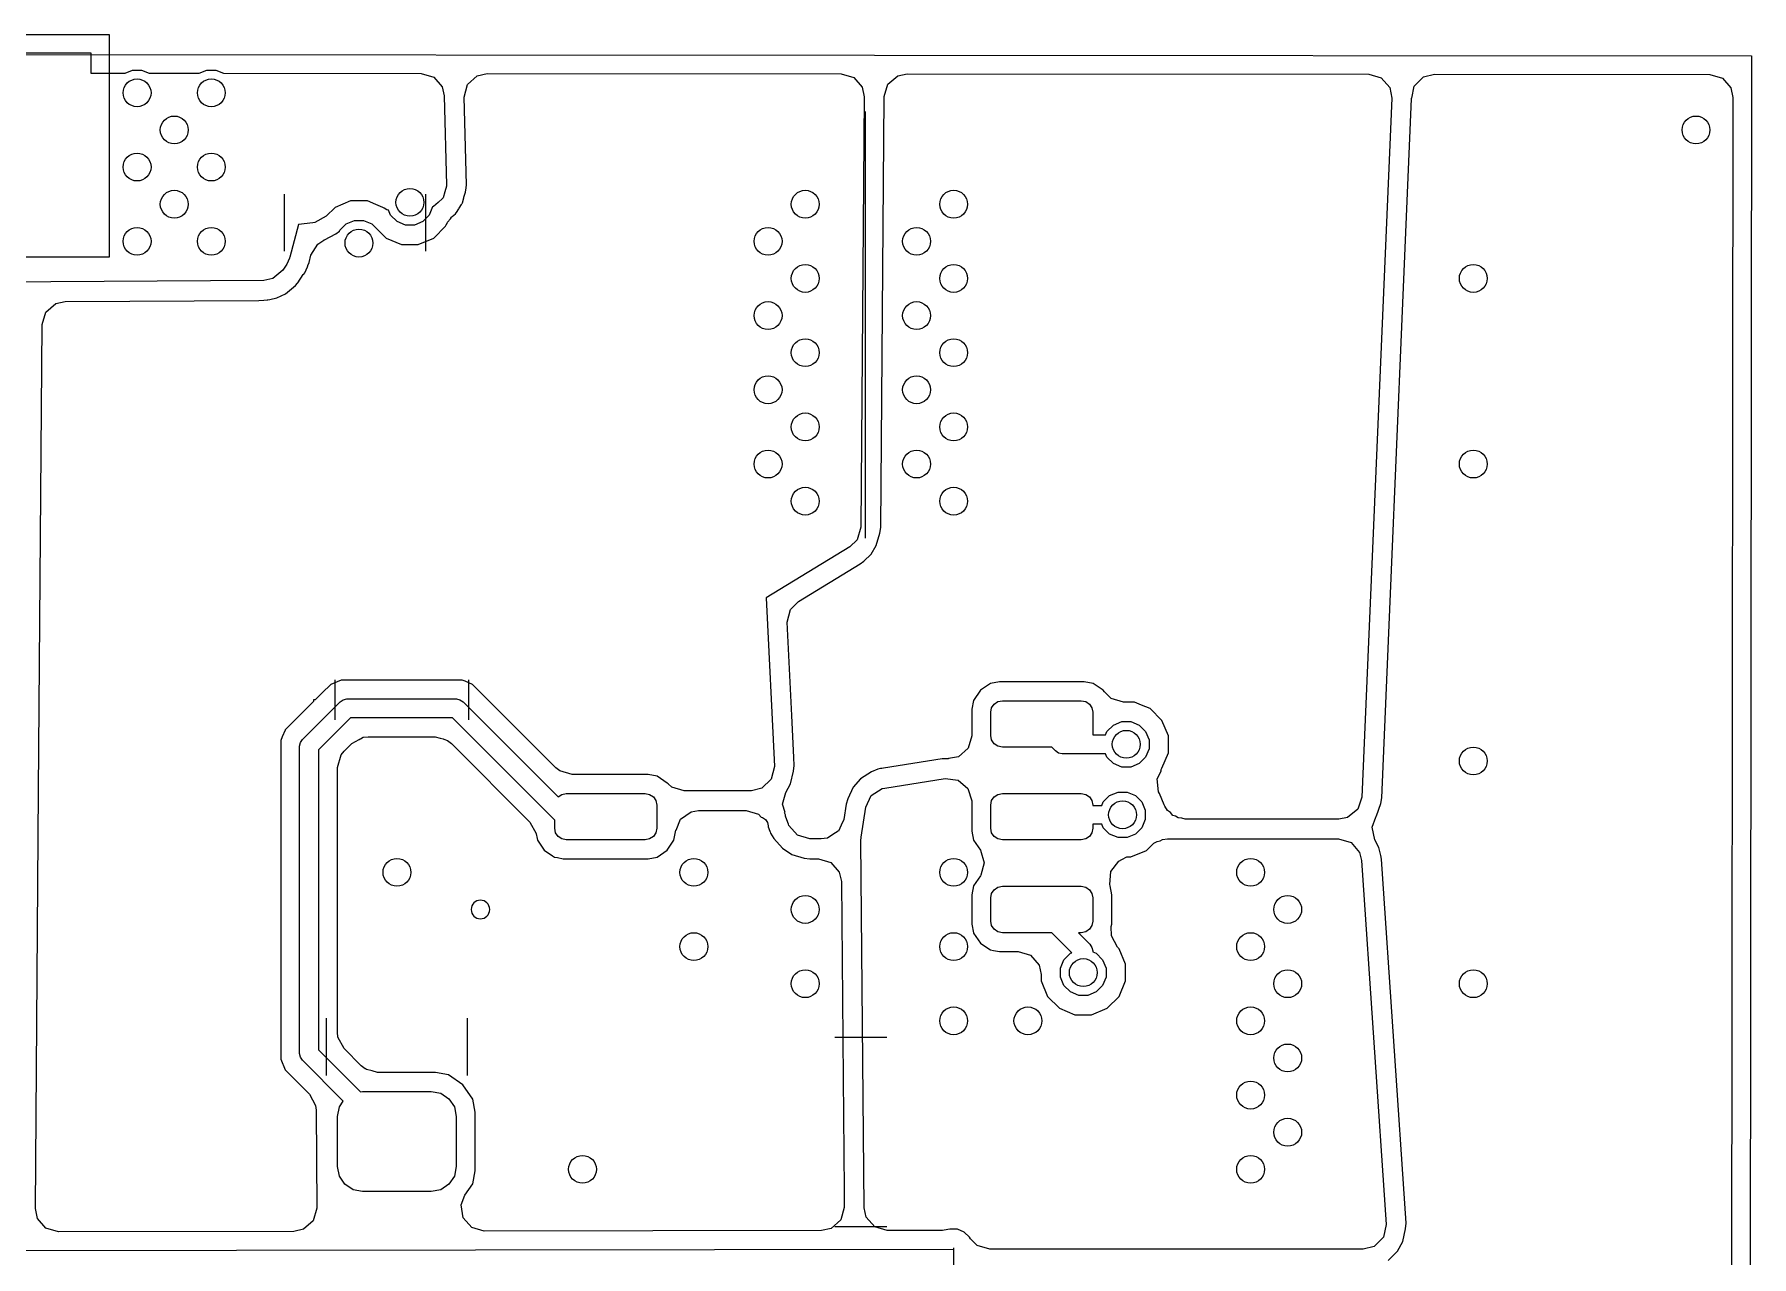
# Model space of a CAD drawing. Extents: x -28 to 25.3, y -6.8 to 48.4.
# Drawn here: x -18.97 to -9.72, y 41.77 to 48.36 of the extents above; entities that cross this region are included whole.
import ezdxf

# ---------------------------------------------------------------- set-up
doc = ezdxf.new("R2010")
doc.units = 0
doc.layers.add('BLACK', color=7, linetype='CONTINUOUS')

msp = doc.modelspace()

# ---------------------------------------------------------------- linework, layer by layer
at = {"layer": 'BLACK', "linetype": 'CONTINUOUS'}
for p, q in [((-21.765668, 48.356639), (-18.565668, 48.356639)), ((-18.565668, 48.356639), (-18.565668, 47.156639)), ((-21.665668, 48.256639), (-18.665668, 48.256639)), ((-21.654562, 48.2501), (-9.715668, 48.241502)), ((-18.665668, 48.256639), (-18.665668, 48.147449)), ((-9.715668, 48.241502), (-9.749238, 19.043125)), ((-18.665668, 48.147449), (-18.480577, 48.147316)), ((-18.480577, 48.147316), (-18.440054, 48.1641)), ((-18.440054, 48.1641), (-18.391282, 48.1641)), ((-18.391282, 48.1641), (-18.350534, 48.147222)), ((-18.350534, 48.147222), (-18.081271, 48.147029)), ((-18.081271, 48.147029), (-18.040054, 48.1641)), ((-18.040054, 48.1641), (-17.991282, 48.1641)), ((-17.991282, 48.1641), (-17.949838, 48.146934)), ((-17.949838, 48.146934), (-16.884379, 48.146166)), ((-16.884379, 48.146166), (-16.817359, 48.126434)), ((-16.817359, 48.126434), (-16.771643, 48.073597)), ((-16.635215, 48.086321), (-16.583572, 48.133382)), ((-16.583572, 48.133382), (-16.529172, 48.14591)), ((-16.529172, 48.14591), (-14.621483, 48.144536)), ((-14.621483, 48.144536), (-14.554459, 48.124803)), ((-14.554459, 48.124803), (-14.508743, 48.071966)), ((-14.370272, 48.088108), (-14.317123, 48.133461)), ((-14.317123, 48.133461), (-14.266382, 48.14428)), ((-14.266382, 48.14428), (-11.778798, 48.142489)), ((-11.778798, 48.142489), (-11.711775, 48.122756)), ((-11.711775, 48.122756), (-11.666059, 48.069919)), ((-11.533423, 48.077263), (-11.484198, 48.126848)), ((-11.484198, 48.126848), (-11.424287, 48.142233)), ((-11.424287, 48.142233), (-9.940336, 48.141165)), ((-9.940336, 48.141165), (-9.873312, 48.121432)), ((-9.873312, 48.121432), (-9.827596, 48.068595)), ((-16.771643, 48.073597), (-16.760513, 48.025266)), ((-16.653218, 48.018813), (-16.635215, 48.086321)), ((-14.508743, 48.071966), (-14.497578, 48.019597)), ((-14.390463, 48.021219), (-14.370272, 48.088108)), ((-11.666059, 48.069919), (-11.655003, 48.013192)), ((-11.547316, 48.012263), (-11.533423, 48.077263)), ((-9.827596, 48.068595), (-9.816427, 48.017022)), ((-16.760513, 48.025266), (-16.748474, 47.54372)), ((-16.641407, 47.546397), (-16.653218, 48.018813)), ((-14.497578, 48.019597), (-14.515145, 45.700622)), ((-14.490668, 45.641502), (-14.490668, 47.941502)), ((-14.408048, 45.699811), (-14.390481, 48.018786)), ((-14.390482, 48.01879), (-14.390463, 48.021219)), ((-14.390481, 48.018786), (-14.390482, 48.01879)), ((-11.655003, 48.013192), (-11.816014, 44.247305)), ((-11.709012, 44.24273), (-11.548001, 48.008617)), ((-11.54806, 48.01225), (-11.547846, 48.012254)), ((-11.548008, 48.009023), (-11.54806, 48.01225)), ((-11.548026, 48.008941), (-11.548008, 48.009023)), ((-11.548001, 48.008617), (-11.548026, 48.008941)), ((-11.547846, 48.012254), (-11.547845, 48.012261)), ((-11.547845, 48.012261), (-11.547718, 48.012256)), ((-11.547718, 48.012256), (-11.547316, 48.012263)), ((-9.816427, 48.017022), (-9.849703, 19.074798)), ((-17.620668, 47.187861), (-17.620668, 47.495143)), ((-16.860668, 47.187861), (-16.860668, 47.495143)), ((-16.768539, 47.474332), (-16.769374, 47.471668)), ((-16.766477, 47.47621), (-16.768539, 47.474332)), ((-16.758145, 47.507455), (-16.766477, 47.47621)), ((-16.748456, 47.538333), (-16.758145, 47.507455)), ((-16.748474, 47.54372), (-16.749193, 47.541025)), ((-16.749193, 47.541025), (-16.748456, 47.538333)), ((-16.662993, 47.448614), (-16.655944, 47.475051)), ((-16.655944, 47.475051), (-16.654454, 47.480183)), ((-16.654454, 47.480183), (-16.64627, 47.506265)), ((-16.646271, 47.506265), (-16.646269, 47.506268)), ((-16.64627, 47.506265), (-16.646271, 47.506265)), ((-16.646269, 47.506272), (-16.645387, 47.511697)), ((-16.646269, 47.506268), (-16.646269, 47.506272)), ((-16.645514, 47.511712), (-16.644993, 47.516112)), ((-16.645387, 47.511697), (-16.645514, 47.511712)), ((-16.644993, 47.516112), (-16.641407, 47.546397)), ((-17.348865, 47.424383), (-17.396818, 47.376431)), ((-17.265398, 47.458957), (-17.348865, 47.424383)), ((-17.265396, 47.458957), (-17.265398, 47.458957)), ((-17.17505, 47.458957), (-17.265396, 47.458957)), ((-17.175049, 47.458957), (-17.17505, 47.458957)), ((-17.129397, 47.440047), (-17.175049, 47.458957)), ((-17.091581, 47.424383), (-17.129397, 47.440047)), ((-17.091577, 47.424381), (-17.091581, 47.424383)), ((-17.08446, 47.419626), (-17.091577, 47.424381)), ((-17.069157, 47.410905), (-17.08446, 47.419626)), ((-17.061002, 47.409579), (-17.069157, 47.410905)), ((-17.049602, 47.382056), (-17.061002, 47.409579)), ((-17.015114, 47.347568), (-17.049602, 47.382056)), ((-16.841734, 47.382056), (-16.876222, 47.347568)), ((-16.823181, 47.42685), (-16.841734, 47.382056)), ((-16.823014, 47.426895), (-16.823181, 47.42685)), ((-16.821526, 47.428138), (-16.823014, 47.426895)), ((-16.818121, 47.429149), (-16.821526, 47.428138)), ((-16.794218, 47.450932), (-16.818121, 47.429149)), ((-16.769374, 47.471668), (-16.794218, 47.450932)), ((-16.718292, 47.374802), (-16.700746, 47.389445)), ((-16.700746, 47.389445), (-16.697081, 47.394927)), ((-16.697081, 47.394927), (-16.696619, 47.395366)), ((-16.696619, 47.395366), (-16.696423, 47.39515)), ((-16.696423, 47.39515), (-16.694361, 47.397028)), ((-16.694361, 47.397028), (-16.682599, 47.416373)), ((-16.682599, 47.416373), (-16.679761, 47.420823)), ((-16.679761, 47.420823), (-16.667177, 47.439635)), ((-16.667177, 47.439635), (-16.667174, 47.439648)), ((-16.667174, 47.439648), (-16.665128, 47.443916)), ((-16.665128, 47.443916), (-16.664518, 47.445043)), ((-16.664518, 47.445043), (-16.662996, 47.448608)), ((-16.662996, 47.44861), (-16.662993, 47.448614)), ((-16.662996, 47.448608), (-16.662996, 47.44861)), ((-17.545669, 47.331503), (-17.592661, 47.155281)), ((-17.469116, 47.341072), (-17.545669, 47.331503)), ((-17.458142, 47.342947), (-17.469116, 47.341072)), ((-17.396818, 47.376431), (-17.458142, 47.342947)), ((-17.345492, 47.282431), (-17.325899, 47.297098)), ((-17.325899, 47.297098), (-17.324157, 47.301303)), ((-17.324157, 47.301303), (-17.289669, 47.335791)), ((-17.289669, 47.335791), (-17.244609, 47.354455)), ((-17.244609, 47.354455), (-17.195837, 47.354455)), ((-17.195837, 47.354455), (-17.150777, 47.335791)), ((-17.150777, 47.335791), (-17.116289, 47.301303)), ((-17.116289, 47.301303), (-17.116043, 47.300709)), ((-17.116043, 47.300709), (-17.07431, 47.258976)), ((-16.970054, 47.328904), (-17.015114, 47.347568)), ((-16.921282, 47.328904), (-16.970054, 47.328904)), ((-16.876222, 47.347568), (-16.921282, 47.328904)), ((-16.817026, 47.258976), (-16.753142, 47.32286)), ((-16.753142, 47.32286), (-16.750354, 47.329592)), ((-16.750354, 47.329592), (-16.744608, 47.337953)), ((-16.744608, 47.337953), (-16.743023, 47.344413)), ((-16.743023, 47.344413), (-16.727605, 47.362693)), ((-16.727605, 47.362693), (-16.721137, 47.372102)), ((-16.721137, 47.372102), (-16.718292, 47.374802)), ((-17.478843, 47.166443), (-17.442551, 47.226146)), ((-17.442551, 47.226146), (-17.409259, 47.247865)), ((-17.409259, 47.247865), (-17.406832, 47.248942)), ((-17.406832, 47.248942), (-17.406816, 47.248947)), ((-17.406816, 47.248947), (-17.345492, 47.282431)), ((-17.07431, 47.258976), (-16.990841, 47.224402)), ((-16.990841, 47.224402), (-16.990839, 47.224402)), ((-16.990839, 47.224402), (-16.900497, 47.224402)), ((-16.900497, 47.224402), (-16.900495, 47.224402)), ((-16.900495, 47.224402), (-16.817026, 47.258976)), ((-18.565668, 47.156639), (-21.765668, 47.156639)), ((-17.609371, 47.118342), (-17.631058, 47.085884)), ((-17.594139, 47.15018), (-17.609371, 47.118342)), ((-17.594105, 47.15209), (-17.594139, 47.15018)), ((-17.592661, 47.155281), (-17.594105, 47.15209)), ((-17.512758, 47.07212), (-17.497526, 47.103958)), ((-17.497526, 47.103958), (-17.497525, 47.103964)), ((-17.497525, 47.103964), (-17.49543, 47.109905)), ((-17.49543, 47.109905), (-17.494982, 47.111423)), ((-17.494982, 47.111423), (-17.489177, 47.127686)), ((-17.489177, 47.127686), (-17.478843, 47.166443)), ((-17.733323, 47.030776), (-20.585668, 47.011503)), ((-17.684669, 47.041078), (-17.733323, 47.030776)), ((-17.631058, 47.085884), (-17.684669, 47.041078)), ((-17.562377, 47.003706), (-17.550677, 47.016732)), ((-17.550677, 47.016732), (-17.550392, 47.018164)), ((-17.550392, 47.018164), (-17.521127, 47.061961)), ((-17.521127, 47.061961), (-17.516957, 47.064748)), ((-17.516957, 47.064748), (-17.512758, 47.07212)), ((-18.804188, 46.916438), (-17.76044, 46.92349)), ((-17.76044, 46.92349), (-17.732597, 46.923678)), ((-17.732597, 46.923678), (-17.732596, 46.923678)), ((-17.732596, 46.923678), (-17.715454, 46.925533)), ((-17.715454, 46.925533), (-17.711138, 46.925999)), ((-17.711138, 46.925999), (-17.71113, 46.926001)), ((-17.71113, 46.926001), (-17.711128, 46.926001)), ((-17.711128, 46.926001), (-17.700571, 46.928237)), ((-17.700571, 46.928237), (-17.662484, 46.936301)), ((-17.662484, 46.936301), (-17.615988, 46.9589)), ((-17.615988, 46.9589), (-17.562377, 47.003706)), ((-18.927342, 46.793397), (-18.907145, 46.860279)), ((-18.907145, 46.860279), (-18.853991, 46.905628)), ((-18.853991, 46.905628), (-18.804188, 46.916438)), ((-18.946627, 44.281502), (-18.927342, 46.793397)), ((-14.535336, 45.633733), (-14.574733, 45.5956)), ((-14.515145, 45.700622), (-14.535336, 45.633733)), ((-14.432805, 45.602783), (-14.412614, 45.669672)), ((-14.412614, 45.669672), (-14.408048, 45.699811)), ((-14.574733, 45.5956), (-15.025668, 45.321502)), ((-14.500246, 45.518644), (-14.460849, 45.556777)), ((-14.460849, 45.556777), (-14.432805, 45.602783)), ((-14.852648, 45.30134), (-14.519104, 45.504081)), ((-14.519104, 45.504081), (-14.500246, 45.518644)), ((-15.025668, 45.321502), (-14.981916, 44.411457)), ((-14.912096, 45.189428), (-14.895654, 45.257333)), ((-14.895654, 45.257333), (-14.852648, 45.30134)), ((-14.887887, 44.685887), (-14.912096, 45.189428)), ((-17.417756, 44.809461), (-17.456089, 44.771129)), ((-17.372691, 44.854525), (-17.417756, 44.809461)), ((-17.372689, 44.854526), (-17.372691, 44.854525)), ((-17.316499, 44.877801), (-17.372689, 44.854526)), ((-17.350668, 44.879337), (-17.350668, 44.663666)), ((-17.316495, 44.877802), (-17.316499, 44.877801)), ((-17.316494, 44.877802), (-17.316495, 44.877802)), ((-17.255667, 44.877802), (-17.316494, 44.877802)), ((-16.664842, 44.877802), (-17.255667, 44.877802)), ((-16.664841, 44.877802), (-16.664842, 44.877802)), ((-16.648386, 44.870987), (-16.664841, 44.877802)), ((-16.648383, 44.870985), (-16.648386, 44.870987)), ((-16.608645, 44.854525), (-16.648383, 44.870985)), ((-16.630668, 44.879338), (-16.630668, 44.663667)), ((-16.608644, 44.854524), (-16.608645, 44.854525)), ((-16.159042, 44.404921), (-16.608644, 44.854524)), ((-13.87184, 44.822672), (-13.908217, 44.768229)), ((-13.817396, 44.859051), (-13.87184, 44.822672)), ((-13.817394, 44.859052), (-13.817396, 44.859051)), ((-13.769379, 44.868602), (-13.817394, 44.859052)), ((-13.311953, 44.868602), (-13.769379, 44.868602)), ((-13.263949, 44.859054), (-13.311953, 44.868602)), ((-13.263942, 44.859051), (-13.263949, 44.859054)), ((-13.209499, 44.822674), (-13.263942, 44.859051)), ((-13.20351, 44.813711), (-13.209499, 44.822674)), ((-13.167447, 44.778287), (-13.20351, 44.813711)), ((-17.502268, 44.724952), (-17.618689, 44.608529)), ((-17.524989, 44.557835), (-17.322001, 44.760823)), ((-17.502265, 44.724953), (-17.502268, 44.724952)), ((-17.465602, 44.761617), (-17.502265, 44.724953)), ((-17.456089, 44.771129), (-17.465668, 44.771502)), ((-17.465668, 44.771502), (-17.465602, 44.761617)), ((-17.322001, 44.760823), (-17.305521, 44.771835)), ((-17.305521, 44.771835), (-17.30552, 44.771835)), ((-17.30552, 44.771835), (-17.28608, 44.775702)), ((-17.28608, 44.775702), (-16.695256, 44.775702)), ((-16.695256, 44.775702), (-16.675816, 44.771835)), ((-16.675816, 44.771835), (-16.659335, 44.760823)), ((-16.659335, 44.760823), (-16.14697, 44.248458)), ((-13.90822, 44.768222), (-13.917768, 44.720219)), ((-13.917768, 44.720219), (-13.917768, 44.577385)), ((-13.908217, 44.768229), (-13.90822, 44.768222)), ((-13.815668, 44.704002), (-13.81091, 44.72792)), ((-13.815668, 44.579002), (-13.815668, 44.704002)), ((-13.81091, 44.72792), (-13.797362, 44.748196)), ((-13.797362, 44.748196), (-13.777086, 44.761744)), ((-13.777086, 44.761744), (-13.753168, 44.766502)), ((-13.753168, 44.766502), (-13.328168, 44.766502)), ((-13.328168, 44.766502), (-13.30425, 44.761744)), ((-13.30425, 44.761744), (-13.283974, 44.748196)), ((-13.283974, 44.748196), (-13.270426, 44.72792)), ((-13.270426, 44.72792), (-13.265668, 44.704002)), ((-13.265668, 44.704002), (-13.265668, 44.582302)), ((-13.100408, 44.758602), (-13.167447, 44.778287)), ((-13.040495, 44.758602), (-13.100408, 44.758602)), ((-13.040494, 44.758602), (-13.040495, 44.758602)), ((-13.003205, 44.743156), (-13.040494, 44.758602)), ((-12.957026, 44.724028), (-13.003205, 44.743156)), ((-12.893142, 44.660144), (-12.957026, 44.724028)), ((-17.618691, 44.608525), (-17.633819, 44.572002)), ((-17.618689, 44.608529), (-17.618691, 44.608525)), ((-17.265038, 44.674102), (-17.438268, 44.500872)), ((-16.716298, 44.674102), (-17.265038, 44.674102)), ((-16.165668, 44.123472), (-16.716298, 44.674102)), ((-14.877043, 44.460332), (-14.887887, 44.685887)), ((-13.189602, 44.600948), (-13.155114, 44.635436)), ((-13.155114, 44.635436), (-13.110054, 44.6541)), ((-13.110054, 44.6541), (-13.061282, 44.6541)), ((-13.061282, 44.6541), (-13.016222, 44.635436)), ((-13.016222, 44.635436), (-12.981734, 44.600948)), ((-12.858568, 44.576675), (-12.893142, 44.660144)), ((-17.633819, 44.572001), (-17.641968, 44.55233)), ((-17.641968, 44.55233), (-17.641968, 44.552328)), ((-17.641968, 44.552328), (-17.641968, 42.895315)), ((-17.633819, 44.572002), (-17.633819, 44.572001)), ((-17.539868, 44.521914), (-17.536001, 44.541354)), ((-17.539868, 42.864902), (-17.539868, 44.521914)), ((-17.536001, 44.541354), (-17.524989, 44.557835)), ((-17.299849, 44.4949), (-17.259066, 44.535683)), ((-17.259066, 44.535683), (-17.219872, 44.557086)), ((-17.219872, 44.557086), (-17.214244, 44.560845)), ((-17.214244, 44.560845), (-17.212265, 44.561239)), ((-17.212265, 44.561239), (-17.197743, 44.569168)), ((-17.197743, 44.569168), (-17.171385, 44.572002)), ((-17.171385, 44.572002), (-16.809952, 44.572002)), ((-16.809952, 44.572002), (-16.78217, 44.563845)), ((-16.78217, 44.563845), (-16.767092, 44.560845)), ((-16.767092, 44.560845), (-16.763279, 44.558298)), ((-16.763279, 44.558298), (-16.742913, 44.552317)), ((-16.742913, 44.552317), (-16.722271, 44.535683)), ((-16.722271, 44.535683), (-16.298932, 44.112345)), ((-13.917768, 44.577385), (-13.937453, 44.510346)), ((-13.81091, 44.555084), (-13.815668, 44.579002)), ((-13.797362, 44.534808), (-13.81091, 44.555084)), ((-13.777086, 44.52126), (-13.797362, 44.534808)), ((-13.753168, 44.516502), (-13.777086, 44.52126)), ((-13.48751, 44.516502), (-13.753168, 44.516502)), ((-13.466589, 44.495581), (-13.48751, 44.516502)), ((-13.265668, 44.582302), (-13.197325, 44.582302)), ((-13.197325, 44.582302), (-13.189602, 44.600948)), ((-12.981734, 44.600948), (-12.96307, 44.555888)), ((-12.96307, 44.555888), (-12.96307, 44.507116)), ((-12.858568, 44.486329), (-12.858568, 44.576675)), ((-17.438268, 44.500872), (-17.438268, 42.885944)), ((-17.336168, 44.407219), (-17.316483, 44.474258)), ((-17.316483, 44.474258), (-17.299849, 44.4949)), ((-14.87494, 44.4166), (-14.877043, 44.460332)), ((-14.077999, 44.453066), (-14.394293, 44.40286)), ((-14.077996, 44.453066), (-14.077999, 44.453066)), ((-14.047514, 44.453511), (-14.077996, 44.453066)), ((-14.047511, 44.453511), (-14.047514, 44.453511)), ((-14.043087, 44.453575), (-14.047511, 44.453511)), ((-13.990257, 44.464591), (-14.043103, 44.45465)), ((-14.043103, 44.45465), (-14.043087, 44.453575)), ((-13.937453, 44.510346), (-13.990257, 44.464591)), ((-13.450109, 44.48457), (-13.466589, 44.495581)), ((-13.450108, 44.484569), (-13.450109, 44.48457)), ((-13.430668, 44.480702), (-13.450108, 44.484569)), ((-13.197325, 44.480702), (-13.430668, 44.480702)), ((-13.189602, 44.462056), (-13.197325, 44.480702)), ((-13.155114, 44.427568), (-13.189602, 44.462056)), ((-13.110054, 44.408904), (-13.155114, 44.427568)), ((-13.016222, 44.427568), (-13.061282, 44.408904)), ((-12.981734, 44.462056), (-13.016222, 44.427568)), ((-12.96307, 44.507116), (-12.981734, 44.462056)), ((-12.893142, 44.40286), (-12.858568, 44.486329)), ((-17.336168, 42.979598), (-17.336168, 44.407219)), ((-16.1384, 44.388287), (-16.159042, 44.404921)), ((-16.071361, 44.368602), (-16.1384, 44.388287)), ((-15.661951, 44.368602), (-16.071361, 44.368602)), ((-15.613949, 44.359054), (-15.661951, 44.368602)), ((-15.613942, 44.359051), (-15.613949, 44.359054)), ((-15.5595, 44.322675), (-15.613942, 44.359051)), ((-14.998359, 44.343549), (-15.048904, 44.295311)), ((-14.981916, 44.411457), (-14.998359, 44.343549)), ((-14.894267, 44.318345), (-14.877824, 44.386253)), ((-14.877824, 44.386253), (-14.87494, 44.4166)), ((-14.516792, 44.346005), (-14.556754, 44.300795)), ((-14.51679, 44.346008), (-14.516792, 44.346005)), ((-14.45764, 44.383201), (-14.51679, 44.346008)), ((-14.423654, 44.397131), (-14.45764, 44.383201)), ((-14.409351, 44.400279), (-14.423654, 44.397131)), ((-14.406229, 44.40087), (-14.409351, 44.400279)), ((-14.403113, 44.40146), (-14.406229, 44.40087)), ((-14.394293, 44.40286), (-14.403113, 44.40146)), ((-14.386323, 44.295684), (-14.061206, 44.34729)), ((-14.061206, 44.34729), (-13.991911, 44.338358)), ((-13.991911, 44.338358), (-13.938444, 44.29338)), ((-13.061282, 44.408904), (-13.110054, 44.408904)), ((-12.91899, 44.345696), (-12.89658, 44.39047)), ((-12.911521, 44.276229), (-12.91899, 44.345696)), ((-12.899927, 44.392706), (-12.893146, 44.402857)), ((-12.89658, 44.39047), (-12.899927, 44.392706)), ((-12.893146, 44.402857), (-12.893142, 44.40286)), ((-18.963915, 42.029953), (-18.946627, 44.281502)), ((-16.14697, 44.248458), (-16.127086, 44.261744)), ((-16.127086, 44.261744), (-16.103168, 44.266502)), ((-16.103168, 44.266502), (-15.678168, 44.266502)), ((-15.678168, 44.266502), (-15.65425, 44.261744)), ((-15.65425, 44.261744), (-15.633974, 44.248196)), ((-15.633974, 44.248196), (-15.620426, 44.22792)), ((-15.55465, 44.317824), (-15.5595, 44.322675)), ((-15.534005, 44.301187), (-15.55465, 44.317824)), ((-15.466966, 44.281502), (-15.534005, 44.301187)), ((-15.105773, 44.281502), (-15.466966, 44.281502)), ((-15.048904, 44.295311), (-15.105773, 44.281502)), ((-14.937207, 44.208422), (-14.920642, 44.272617)), ((-14.920642, 44.272617), (-14.894267, 44.318345)), ((-14.586405, 44.237526), (-14.595283, 44.208357)), ((-14.556754, 44.300795), (-14.586405, 44.237526)), ((-14.489426, 44.192079), (-14.459778, 44.255342)), ((-14.459778, 44.255342), (-14.40063, 44.292535)), ((-14.40063, 44.292535), (-14.386323, 44.295684)), ((-13.938444, 44.29338), (-13.917781, 44.226635)), ((-13.81091, 44.22792), (-13.797362, 44.248196)), ((-13.797362, 44.248196), (-13.777086, 44.261744)), ((-13.777086, 44.261744), (-13.753168, 44.266502)), ((-13.753168, 44.266502), (-13.328168, 44.266502)), ((-13.328168, 44.266502), (-13.30425, 44.261744)), ((-13.30425, 44.261744), (-13.283974, 44.248196)), ((-13.283974, 44.248196), (-13.270426, 44.22792)), ((-13.209602, 44.220948), (-13.175114, 44.255436)), ((-13.175114, 44.255436), (-13.130054, 44.2741)), ((-13.130054, 44.2741), (-13.081282, 44.2741)), ((-13.081282, 44.2741), (-13.036222, 44.255436)), ((-13.036222, 44.255436), (-13.001734, 44.220948)), ((-12.907218, 44.265841), (-12.911521, 44.276229)), ((-12.882077, 44.205148), (-12.907218, 44.265841)), ((-11.816014, 44.247305), (-11.838544, 44.181168)), ((-11.714635, 44.21277), (-11.709012, 44.24273)), ((-15.620426, 44.22792), (-15.615668, 44.204002)), ((-15.615668, 44.204002), (-15.615668, 44.079002)), ((-15.487432, 44.127342), (-15.430398, 44.167702)), ((-15.430398, 44.167702), (-15.390188, 44.174402)), ((-15.390188, 44.174402), (-15.134086, 44.174402)), ((-15.134086, 44.174402), (-15.067047, 44.154717)), ((-15.067047, 44.154717), (-15.053499, 44.139082)), ((-14.923203, 44.163736), (-14.937207, 44.208422)), ((-14.927068, 44.162134), (-14.923203, 44.163736)), ((-14.922396, 44.150853), (-14.927068, 44.162134)), ((-14.922393, 44.150849), (-14.922396, 44.150853)), ((-14.921227, 44.144986), (-14.922393, 44.150849)), ((-14.915346, 44.124665), (-14.921227, 44.144986)), ((-14.595283, 44.208357), (-14.607853, 44.126647)), ((-14.514142, 44.031422), (-14.489426, 44.192079)), ((-13.917781, 44.226635), (-13.917768, 44.224824)), ((-13.917768, 44.224824), (-13.917768, 44.062792)), ((-13.815668, 44.204002), (-13.81091, 44.22792)), ((-13.815668, 44.079002), (-13.815668, 44.204002)), ((-13.270426, 44.22792), (-13.265668, 44.204002)), ((-13.265668, 44.204002), (-13.265668, 44.202302)), ((-13.265668, 44.202302), (-13.217325, 44.202302)), ((-13.217325, 44.202302), (-13.209602, 44.220948)), ((-13.001734, 44.220948), (-12.98307, 44.175888)), ((-12.98307, 44.175888), (-12.98307, 44.127116)), ((-12.880311, 44.201091), (-12.882077, 44.205148)), ((-12.878278, 44.198745), (-12.880311, 44.201091)), ((-12.864068, 44.174795), (-12.878278, 44.198745)), ((-12.847646, 44.163393), (-12.864068, 44.174795)), ((-12.834556, 44.148287), (-12.847646, 44.163393)), ((-12.819537, 44.143877), (-12.834556, 44.148287)), ((-12.806675, 44.134947), (-12.819537, 44.143877)), ((-11.838544, 44.181168), (-11.893255, 44.13771)), ((-11.74119, 44.138731), (-11.738517, 44.143979)), ((-11.738517, 44.143979), (-11.737952, 44.145517)), ((-11.737952, 44.145517), (-11.737165, 44.146633)), ((-11.737165, 44.146633), (-11.714635, 44.21277)), ((-16.298932, 44.112345), (-16.265447, 44.051022)), ((-16.265447, 44.051022), (-16.264998, 44.048864)), ((-16.264998, 44.048864), (-16.260024, 44.02386)), ((-16.165668, 44.079002), (-16.165668, 44.123472)), ((-16.16091, 44.055084), (-16.165668, 44.079002)), ((-16.147362, 44.034808), (-16.16091, 44.055084)), ((-15.620426, 44.055084), (-15.633974, 44.034808)), ((-15.615668, 44.079002), (-15.620426, 44.055084)), ((-15.521311, 44.02386), (-15.512379, 44.068764)), ((-15.512379, 44.068764), (-15.51118, 44.068526)), ((-15.51118, 44.068526), (-15.487432, 44.127342)), ((-15.053499, 44.139082), (-15.046534, 44.137696)), ((-15.046534, 44.137696), (-15.030313, 44.126857)), ((-15.030313, 44.126857), (-15.019474, 44.110636)), ((-15.019474, 44.110636), (-15.015668, 44.091502)), ((-15.015668, 44.091502), (-15.015668, 44.08729)), ((-15.015668, 44.08729), (-15.015313, 44.086233)), ((-15.015313, 44.086233), (-15.015308, 44.08622)), ((-15.015308, 44.08622), (-15.006297, 44.062789)), ((-15.006297, 44.062789), (-15.006193, 44.06252)), ((-15.006193, 44.06252), (-15.004979, 44.059502)), ((-15.004979, 44.059502), (-15.002033, 44.052493)), ((-15.002033, 44.052493), (-15.002028, 44.052483)), ((-15.002028, 44.052483), (-14.984244, 44.02386)), ((-14.90624, 44.100988), (-14.915346, 44.124665)), ((-14.903299, 44.093991), (-14.90624, 44.100988)), ((-14.857544, 44.041187), (-14.903299, 44.093991)), ((-14.637502, 44.063381), (-14.66655, 44.045115)), ((-14.637233, 44.063956), (-14.637502, 44.063381)), ((-14.636698, 44.064299), (-14.637233, 44.063956)), ((-14.622421, 44.095562), (-14.636698, 44.064299)), ((-14.607853, 44.126647), (-14.622421, 44.095562)), ((-13.917768, 44.062792), (-13.908218, 44.014778)), ((-13.81091, 44.055084), (-13.815668, 44.079002)), ((-13.797362, 44.034808), (-13.81091, 44.055084)), ((-13.270426, 44.055084), (-13.283974, 44.034808)), ((-13.265668, 44.079002), (-13.270426, 44.055084)), ((-13.217325, 44.100702), (-13.265668, 44.100702)), ((-13.265668, 44.100702), (-13.265668, 44.079002)), ((-13.209602, 44.082056), (-13.217325, 44.100702)), ((-13.175114, 44.047568), (-13.209602, 44.082056)), ((-13.001734, 44.082056), (-13.036222, 44.047568)), ((-12.98307, 44.127116), (-13.001734, 44.082056)), ((-12.786697, 44.134234), (-12.806675, 44.134947)), ((-12.767517, 44.128602), (-12.786697, 44.134234)), ((-11.939901, 44.128602), (-12.767517, 44.128602)), ((-11.893255, 44.13771), (-11.939901, 44.128602)), ((-11.760094, 44.085246), (-11.740563, 44.138412)), ((-11.746528, 44.016707), (-11.760094, 44.085246)), ((-11.740563, 44.138412), (-11.74119, 44.138731)), ((-16.260024, 44.02386), (-16.258218, 44.014778)), ((-16.258218, 44.014778), (-16.258217, 44.014775)), ((-16.258217, 44.014775), (-16.221838, 43.960331)), ((-16.221838, 43.960331), (-16.176753, 43.930207)), ((-16.127086, 44.02126), (-16.147362, 44.034808)), ((-16.103168, 44.016502), (-16.127086, 44.02126)), ((-15.678168, 44.016502), (-16.103168, 44.016502)), ((-15.65425, 44.02126), (-15.678168, 44.016502)), ((-15.633974, 44.034808), (-15.65425, 44.02126)), ((-15.613944, 43.923952), (-15.559498, 43.960332)), ((-15.559498, 43.960332), (-15.523118, 44.014778)), ((-15.523118, 44.014778), (-15.521311, 44.02386)), ((-14.984244, 44.02386), (-14.984239, 44.023853)), ((-14.984239, 44.023853), (-14.93849, 43.971056)), ((-14.93849, 43.971056), (-14.938488, 43.971054)), ((-14.938488, 43.971054), (-14.938485, 43.971051)), ((-14.938485, 43.971051), (-14.887718, 43.938426)), ((-14.790505, 44.021502), (-14.857544, 44.041187)), ((-14.730411, 44.021502), (-14.790505, 44.021502)), ((-14.696649, 44.026187), (-14.730411, 44.021502)), ((-14.6963, 44.026407), (-14.696649, 44.026187)), ((-14.695476, 44.026525), (-14.6963, 44.026407)), ((-14.66655, 44.045115), (-14.695476, 44.026525)), ((-14.515578, 44.011469), (-14.514142, 44.031422)), ((-14.497689, 42.034735), (-14.515578, 44.011469)), ((-13.908218, 44.014778), (-13.908216, 44.014772)), ((-13.908216, 44.014772), (-13.87188, 43.960392)), ((-13.87188, 43.960392), (-13.851002, 43.893715)), ((-13.777086, 44.02126), (-13.797362, 44.034808)), ((-13.753168, 44.016502), (-13.777086, 44.02126)), ((-13.328168, 44.016502), (-13.753168, 44.016502)), ((-13.30425, 44.02126), (-13.328168, 44.016502)), ((-13.283974, 44.034808), (-13.30425, 44.02126)), ((-13.130054, 44.028904), (-13.175114, 44.047568)), ((-13.081282, 44.028904), (-13.130054, 44.028904)), ((-13.036222, 44.047568), (-13.081282, 44.028904)), ((-13.060495, 43.924402), (-12.977026, 43.958976)), ((-12.977026, 43.958976), (-12.93699, 43.999013)), ((-12.93699, 43.999013), (-12.919578, 44.007913)), ((-12.919578, 44.007913), (-12.903688, 44.010919)), ((-12.903688, 44.010919), (-12.889496, 44.018668)), ((-12.889496, 44.018668), (-12.863138, 44.021502)), ((-12.863138, 44.021502), (-11.941537, 44.021502)), ((-11.941537, 44.021502), (-11.874498, 44.001817)), ((-11.874498, 44.001817), (-11.828743, 43.949013)), ((-11.724922, 43.975311), (-11.746528, 44.016707)), ((-11.714001, 43.932197), (-11.724922, 43.975311)), ((-16.176753, 43.930207), (-16.167392, 43.923952)), ((-16.167392, 43.923952), (-16.167389, 43.923952)), ((-16.167389, 43.923952), (-16.167388, 43.923951)), ((-16.167388, 43.923951), (-16.151244, 43.92074)), ((-16.151244, 43.92074), (-16.119381, 43.914402)), ((-16.119381, 43.914402), (-15.661956, 43.914403)), ((-15.661956, 43.914403), (-15.613944, 43.923952)), ((-14.887718, 43.938426), (-14.820679, 43.918741)), ((-14.820679, 43.918741), (-14.790505, 43.914402)), ((-14.790505, 43.914402), (-14.744688, 43.914402)), ((-14.744688, 43.914402), (-14.677649, 43.894717)), ((-14.677649, 43.894717), (-14.631894, 43.841913)), ((-13.851002, 43.893715), (-13.869487, 43.826335)), ((-13.168478, 43.845805), (-13.125614, 43.900981)), ((-13.125614, 43.900981), (-13.109529, 43.910813)), ((-13.109529, 43.910813), (-13.082946, 43.924402)), ((-13.082946, 43.924402), (-13.060495, 43.924402)), ((-11.828743, 43.949013), (-11.817822, 43.905899)), ((-11.817822, 43.905899), (-11.684654, 41.943899)), ((-11.710968, 43.913152), (-11.714001, 43.932197)), ((-11.5778, 41.951152), (-11.710968, 43.913152)), ((-14.631894, 43.841913), (-14.620693, 43.791524)), ((-14.620693, 43.791524), (-14.611115, 42.733241)), ((-13.871879, 43.822613), (-13.908218, 43.768228)), ((-13.869487, 43.826335), (-13.871879, 43.822613)), ((-13.174707, 43.776213), (-13.168478, 43.845805)), ((-13.173119, 43.768228), (-13.174707, 43.776213)), ((-13.90822, 43.768222), (-13.917768, 43.720219)), ((-13.917768, 43.720219), (-13.917768, 43.562792)), ((-13.908218, 43.768228), (-13.90822, 43.768222)), ((-13.815668, 43.704002), (-13.81091, 43.72792)), ((-13.815668, 43.579002), (-13.815668, 43.704002)), ((-13.81091, 43.72792), (-13.797362, 43.748196)), ((-13.797362, 43.748196), (-13.777086, 43.761744)), ((-13.777086, 43.761744), (-13.753168, 43.766502)), ((-13.753168, 43.766502), (-13.328168, 43.766502)), ((-13.328168, 43.766502), (-13.30425, 43.761744)), ((-13.30425, 43.761744), (-13.283974, 43.748196)), ((-13.283974, 43.748196), (-13.270426, 43.72792)), ((-13.270426, 43.72792), (-13.265668, 43.704002)), ((-13.265668, 43.704002), (-13.265668, 43.579002)), ((-13.173118, 43.768226), (-13.173119, 43.768228)), ((-13.163569, 43.720214), (-13.173118, 43.768226)), ((-13.163568, 43.562789), (-13.163569, 43.720214)), ((-13.917768, 43.562792), (-13.908218, 43.514778)), ((-13.908218, 43.514778), (-13.908217, 43.514775)), ((-13.908217, 43.514775), (-13.871838, 43.460331)), ((-13.81091, 43.555084), (-13.815668, 43.579002)), ((-13.797362, 43.534808), (-13.81091, 43.555084)), ((-13.777086, 43.52126), (-13.797362, 43.534808)), ((-13.753168, 43.516502), (-13.777086, 43.52126)), ((-13.48751, 43.516502), (-13.753168, 43.516502)), ((-13.379452, 43.408444), (-13.48751, 43.516502)), ((-13.328168, 43.516502), (-13.343826, 43.516502)), ((-13.343826, 43.516502), (-13.281347, 43.454023)), ((-13.30425, 43.52126), (-13.328168, 43.516502)), ((-13.283974, 43.534808), (-13.30425, 43.52126)), ((-13.270426, 43.555084), (-13.283974, 43.534808)), ((-13.265668, 43.579002), (-13.270426, 43.555084)), ((-13.166203, 43.549543), (-13.163568, 43.562789)), ((-13.165752, 43.498992), (-13.166203, 43.549543)), ((-13.132267, 43.437669), (-13.165752, 43.498992)), ((-13.871838, 43.460331), (-13.826659, 43.430144)), ((-13.826659, 43.430144), (-13.817392, 43.423952)), ((-13.817392, 43.423952), (-13.817389, 43.423952)), ((-13.817389, 43.423952), (-13.817388, 43.423951)), ((-13.817388, 43.423951), (-13.801244, 43.42074)), ((-13.801244, 43.42074), (-13.769381, 43.414402)), ((-13.769381, 43.414402), (-13.668368, 43.414403)), ((-13.668368, 43.414403), (-13.60133, 43.394719)), ((-13.421202, 43.370948), (-13.386714, 43.405436)), ((-13.386714, 43.405436), (-13.379452, 43.408444)), ((-13.281347, 43.454023), (-13.270335, 43.437543)), ((-13.270335, 43.437543), (-13.270335, 43.437542)), ((-13.270335, 43.437542), (-13.266468, 43.418102)), ((-13.266468, 43.418102), (-13.266468, 43.41316)), ((-13.266468, 43.41316), (-13.247822, 43.405436)), ((-13.247822, 43.405436), (-13.213334, 43.370948)), ((-13.124742, 43.430144), (-13.132267, 43.437669)), ((-13.090168, 43.346675), (-13.124742, 43.430144)), ((-13.60133, 43.394719), (-13.555574, 43.341916)), ((-13.555574, 43.341916), (-13.544368, 43.290403)), ((-13.439866, 43.325888), (-13.421202, 43.370948)), ((-13.439866, 43.277116), (-13.439866, 43.325888)), ((-13.213334, 43.370948), (-13.19467, 43.325888)), ((-13.19467, 43.325888), (-13.19467, 43.277116)), ((-13.090168, 43.256329), (-13.090168, 43.346675)), ((-13.544368, 43.290403), (-13.544368, 43.256329)), ((-13.544368, 43.256329), (-13.509794, 43.17286)), ((-13.421202, 43.232056), (-13.439866, 43.277116)), ((-13.386714, 43.197568), (-13.421202, 43.232056)), ((-13.213334, 43.232056), (-13.247822, 43.197568)), ((-13.19467, 43.277116), (-13.213334, 43.232056)), ((-13.124742, 43.17286), (-13.090168, 43.256329)), ((-13.509794, 43.17286), (-13.44591, 43.108976)), ((-13.341654, 43.178904), (-13.386714, 43.197568)), ((-13.292882, 43.178904), (-13.341654, 43.178904)), ((-13.247822, 43.197568), (-13.292882, 43.178904)), ((-13.188626, 43.108976), (-13.124742, 43.17286)), ((-17.395668, 42.747861), (-17.395668, 43.055143)), ((-16.635668, 42.747861), (-16.635668, 43.055143)), ((-13.44591, 43.108976), (-13.362441, 43.074402)), ((-13.362441, 43.074402), (-13.362439, 43.074402)), ((-13.362439, 43.074402), (-13.272097, 43.074402)), ((-13.272097, 43.074402), (-13.272095, 43.074402)), ((-13.272095, 43.074402), (-13.188626, 43.108976)), ((-17.333334, 42.95324), (-17.336168, 42.979598)), ((-17.299849, 42.891917), (-17.333334, 42.95324)), ((-14.375088, 42.951502), (-14.656248, 42.951502)), ((-17.641968, 42.895315), (-17.641968, 42.834489)), ((-17.536001, 42.845462), (-17.539868, 42.864902)), ((-17.524989, 42.828981), (-17.536001, 42.845462)), ((-17.438268, 42.885944), (-17.211643, 42.659319)), ((-17.207853, 42.799921), (-17.299849, 42.891917)), ((-17.641968, 42.834489), (-17.618691, 42.778291)), ((-17.618691, 42.778291), (-17.61869, 42.77829)), ((-17.61869, 42.77829), (-17.618689, 42.778289)), ((-17.618689, 42.778289), (-17.487041, 42.646641)), ((-17.304876, 42.608868), (-17.524989, 42.828981)), ((-17.187211, 42.783287), (-17.207853, 42.799921)), ((-17.184615, 42.782525), (-17.187211, 42.783287)), ((-17.179599, 42.77877), (-17.184615, 42.782525)), ((-17.149613, 42.772247), (-17.179599, 42.77877)), ((-17.120172, 42.763602), (-17.149613, 42.772247)), ((-16.807316, 42.763602), (-17.120172, 42.763602)), ((-16.807314, 42.763602), (-16.807316, 42.763602)), ((-16.738158, 42.749846), (-16.807314, 42.763602)), ((-17.211643, 42.659319), (-17.200668, 42.661502)), ((-17.200668, 42.661502), (-16.830668, 42.661502)), ((-16.830668, 42.661502), (-16.779006, 42.651226)), ((-16.738157, 42.749846), (-16.738158, 42.749846)), ((-16.738156, 42.749845), (-16.738157, 42.749846)), ((-16.659728, 42.697442), (-16.738156, 42.749845)), ((-16.607325, 42.619014), (-16.659728, 42.697442)), ((-14.611115, 42.733241), (-14.605657, 42.130068)), ((-17.487041, 42.646641), (-17.453556, 42.585318)), ((-17.453556, 42.585318), (-17.450725, 42.559798)), ((-17.335668, 42.526502), (-17.325392, 42.578164)), ((-17.325392, 42.578164), (-17.304876, 42.608868)), ((-16.779006, 42.651226), (-16.735209, 42.621961)), ((-16.735209, 42.621961), (-16.705944, 42.578164)), ((-16.705944, 42.578164), (-16.695668, 42.526502)), ((-16.607325, 42.619013), (-16.607325, 42.619014)), ((-16.593568, 42.549857), (-16.607325, 42.619013)), ((-17.450725, 42.559798), (-17.447158, 42.031791)), ((-17.335668, 42.256502), (-17.335668, 42.526502)), ((-16.695668, 42.526502), (-16.695668, 42.256502)), ((-16.593568, 42.549854), (-16.593568, 42.549857)), ((-16.593568, 42.23315), (-16.593568, 42.549854)), ((-17.325392, 42.20484), (-17.335668, 42.256502)), ((-17.296127, 42.161043), (-17.325392, 42.20484)), ((-16.705944, 42.20484), (-16.735209, 42.161043)), ((-16.695668, 42.256502), (-16.705944, 42.20484)), ((-16.607325, 42.16399), (-16.593568, 42.23315)), ((-17.25233, 42.131778), (-17.296127, 42.161043)), ((-17.200668, 42.121502), (-17.25233, 42.131778)), ((-16.830668, 42.121502), (-17.200668, 42.121502)), ((-16.779006, 42.131778), (-16.830668, 42.121502)), ((-16.735209, 42.161043), (-16.779006, 42.131778)), ((-16.649137, 42.101415), (-16.607325, 42.16399)), ((-14.605657, 42.130068), (-14.604809, 42.03644)), ((-18.952634, 41.97732), (-18.963915, 42.029953)), ((-17.447158, 42.031791), (-17.466389, 41.96462)), ((-16.668798, 42.049984), (-16.649137, 42.101415)), ((-16.658748, 41.980841), (-16.668798, 42.049984)), ((-14.604809, 42.03644), (-14.623886, 41.969225)), ((-14.48641, 41.984177), (-14.497689, 42.034735)), ((-18.906798, 41.924587), (-18.952634, 41.97732)), ((-18.839729, 41.905005), (-18.906798, 41.924587)), ((-17.466389, 41.96462), (-17.518883, 41.918509)), ((-16.612912, 41.928108), (-16.658748, 41.980841)), ((-16.545842, 41.908526), (-16.612912, 41.928108)), ((-14.676274, 41.922994), (-14.728613, 41.911318)), ((-14.623886, 41.969225), (-14.676274, 41.922994)), ((-14.375088, 41.931502), (-14.656248, 41.931502)), ((-14.440574, 41.931444), (-14.48641, 41.984177)), ((-14.373504, 41.911862), (-14.440574, 41.931444)), ((-11.684654, 41.943899), (-11.699753, 41.87568)), ((-11.595184, 41.852536), (-11.580085, 41.920755)), ((-11.580085, 41.920755), (-11.5778, 41.951152)), ((-17.570965, 41.906953), (-18.839729, 41.905005)), ((-17.518883, 41.918509), (-17.570965, 41.906953)), ((-14.728613, 41.911318), (-16.545842, 41.908526)), ((-14.075484, 41.91232), (-14.373504, 41.911862)), ((-14.047734, 41.91786), (-14.075484, 41.91232)), ((-14.047439, 41.916377), (-14.047734, 41.91786)), ((-14.035464, 41.918759), (-14.047439, 41.916377)), ((-14.035461, 41.91876), (-14.035464, 41.918759)), ((-13.995479, 41.91876), (-14.035461, 41.91876)), ((-13.995478, 41.91876), (-13.995479, 41.91876)), ((-13.958542, 41.903461), (-13.995478, 41.91876)), ((-13.930271, 41.87519), (-13.958542, 41.903461)), ((-13.924537, 41.866609), (-13.930271, 41.87519)), ((-13.888475, 41.831187), (-13.924537, 41.866609)), ((-13.821436, 41.811502), (-13.888475, 41.831187)), ((-11.699753, 41.87568), (-11.749338, 41.826455)), ((-11.624298, 41.799673), (-11.595184, 41.852536)), ((-27.305668, 41.791502), (-14.015926, 41.81191)), ((-14.01547, 31.44826), (-14.01547, 41.81826)), ((-11.808369, 41.811502), (-13.821436, 41.811502)), ((-11.749338, 41.826455), (-11.808369, 41.811502)), ((-11.673883, 41.750448), (-11.624298, 41.799673))]:
    msp.add_line(p, q, dxfattribs=at)
at = {"layer": 'BLACK'}
for centre in [(-18.415668, 48.041502), (-18.015668, 48.041502), (-18.215668, 47.841502), (-10.015668, 47.841502), (-18.415668, 47.641502), (-18.015668, 47.641502), (-18.215668, 47.441502), (-16.945668, 47.451502), (-14.815668, 47.441502), (-14.015668, 47.441502), (-18.415668, 47.241502), (-18.015668, 47.241502), (-17.220223, 47.231857), (-15.015668, 47.241502), (-14.215668, 47.241502), (-14.815668, 47.041502), (-14.015668, 47.041502), (-11.215668, 47.041502), (-15.015668, 46.841502), (-14.215668, 46.841502), (-14.815668, 46.641502), (-14.015668, 46.641502), (-15.015668, 46.441502), (-14.215668, 46.441502), (-14.815668, 46.241502), (-14.015668, 46.241502), (-15.015668, 46.041502), (-14.215668, 46.041502), (-11.215668, 46.041502), (-14.815668, 45.841502), (-14.015668, 45.841502), (-13.085668, 44.531502), (-11.215668, 44.441502), (-13.105668, 44.151502), (-17.015668, 43.841502), (-15.415668, 43.841502), (-14.015668, 43.841502), (-12.415668, 43.841502), (-14.815668, 43.641502), (-12.215668, 43.641502), (-15.415668, 43.441502), (-14.015668, 43.441502), (-12.415668, 43.441502), (-14.815668, 43.241502), (-13.317268, 43.301502), (-12.215668, 43.241502), (-11.215668, 43.241502), (-14.015668, 43.041502), (-13.615668, 43.041502), (-12.415668, 43.041502), (-12.215668, 42.841502), (-12.415668, 42.641502), (-12.215668, 42.441502), (-16.015668, 42.241502), (-12.415668, 42.241502)]:
    msp.add_circle(centre, 0.075, dxfattribs=at)
for start, end in [(0, 180), (-180, 0)]:
    msp.add_arc((-16.565668, 43.641502), 0.05, start, end, dxfattribs=at)

doc.saveas('drawing.dxf')
